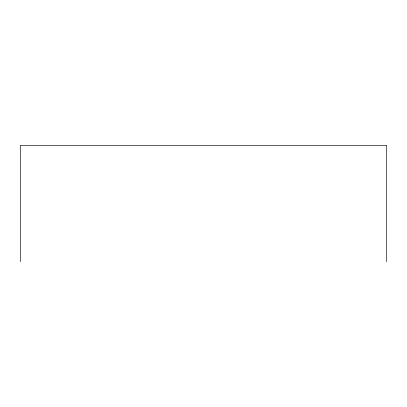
<?xml version="1.0" encoding="UTF-8"?>
<svg xmlns="http://www.w3.org/2000/svg" width="407" height="407" viewBox="0 0 407 407"><rect width="100%" height="100%" fill="white"/><g stroke="black" fill="none" stroke-linecap="round" stroke-linejoin="round"><path stroke-width="0.61" d="M386.65 261.64L386.65 145.36L20.35 145.36L20.35 261.64"/></g></svg>
